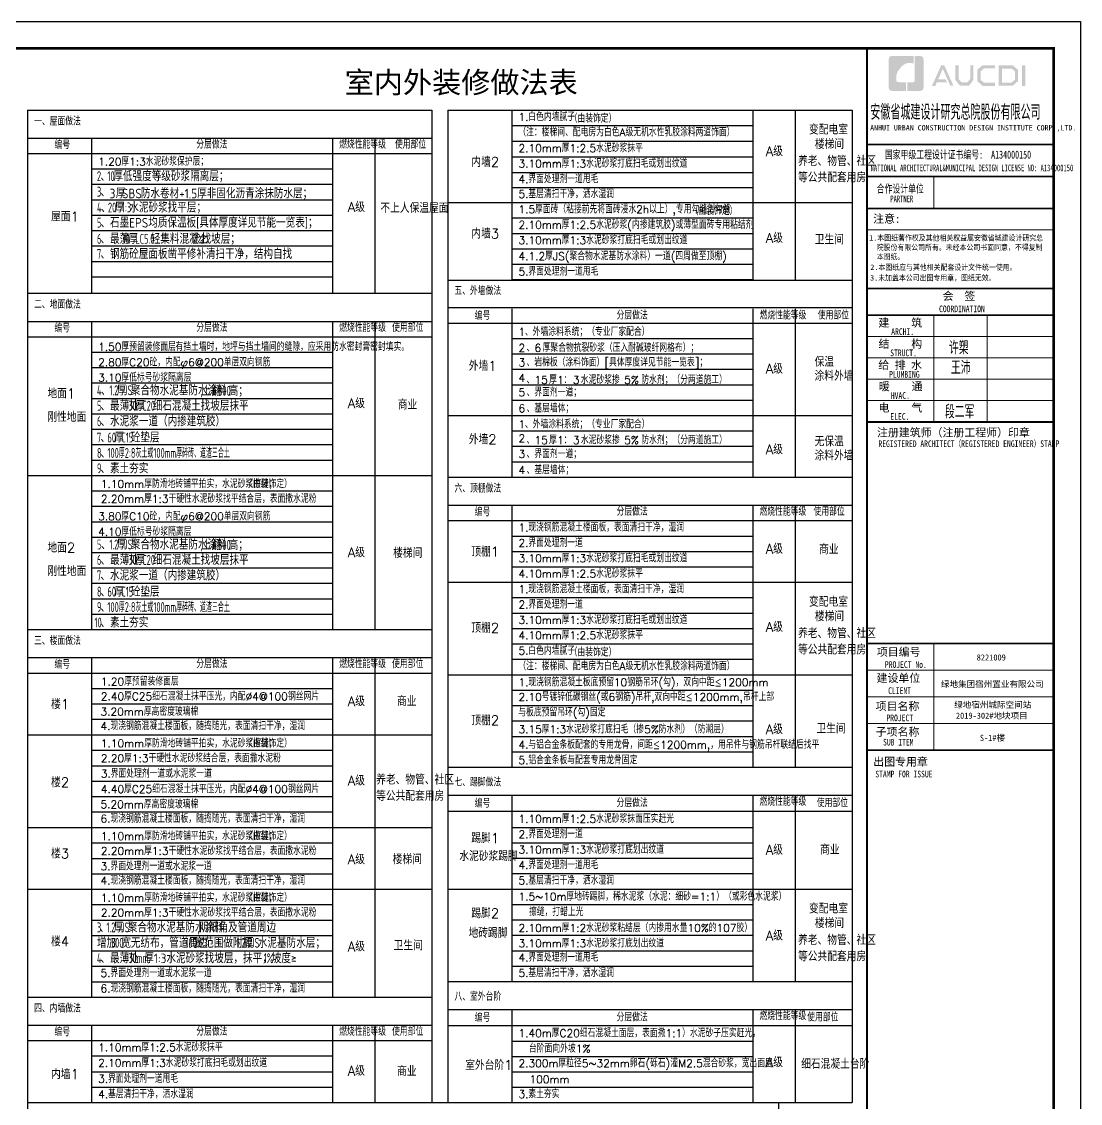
# Model space of a CAD drawing. Extents: x 1188826 to 1909461, y 608442 to 1651179.
# Drawn here: x 1323404 to 1363070, y 1333111 to 1373644 of the extents above; entities that cross this region are included whole.
import ezdxf

# ---------------------------------------------------------------- set-up
doc = ezdxf.new("R2010")
doc.units = 0
doc.header["$LTSCALE"] = 1000
doc.header["$MEASUREMENT"] = 0
for name, color, linetype in [('Defpoint', 7, 'Continuous'), ('HATCH', 27, 'Continuous'), ('PUB_TAB', 7, 'Continuous'), ('图框', 140, 'Continuous'), ('图签文字', 147, 'Continuous')]:
    doc.layers.add(name, color=color, linetype=linetype)
for name, color, linetype, lineweight in [('S-1-TEXT', 7, 'Continuous', 18), ('WALL', 9, 'Continuous', 40), ('图签', 147, 'Continuous', 18)]:
    doc.layers.add(name, color=color, linetype=linetype, lineweight=lineweight)
doc.styles.add('HT', font='simhei.ttf')
doc.styles.get("Standard").update_dxf_attribs({"font": 'gbenor.shx', "bigfont": 'gbcbig.shx'})
doc.styles.add('WMF-宋体1', font='romans.shx', dxfattribs={"bigfont": 'gbcbig.shx'})
doc.styles.add('宋体', font='', dxfattribs={"height": 50})
doc.styles.add('建筑图签-1', font='simhei.ttf', dxfattribs={"width": 0.7})
doc.styles.add('建筑图签-2', font='TXT.shx', dxfattribs={"width": 0.5, "bigfont": 'HZTXT.shx'})
doc.styles.add('黑体', font='simhei.ttf')
doc.styles.get('宋体').set_extended_font_data('SimSun')

# ---------------------------------------------------------------- blocks, each defined once
blk = doc.blocks.new('院标1')
h = blk.add_hatch(color=150)
h.dxf.hatch_style = 1
h.set_gradient(color1=(33, 113, 253), color2=(33, 113, 253), tint=1, name='INVCURVED')
edge = h.paths.add_edge_path()
edge.add_spline(control_points=[(116373, 648379), (116379, 648379), (116382, 648379), (116391, 648379), (116391, 648379), (116391, 648379), (116616, 648379), (116616, 648379), (116616, 648379), (116616, 648379), (116616, 648054), (116616, 648054), (116616, 648054), (116616, 648054), (116108, 648054), (116108, 648054), (116108, 648054), (116028, 648054), (115963, 648111), (115963, 648199), (115963, 648199), (115963, 648199), (115963, 649215), (115963, 649215), (115963, 649215), (115963, 649295), (116018, 649360), (116108, 649360), (116108, 649360), (116108, 649360), (116897, 649360), (116897, 649360), (116897, 649360), (116897, 649360), (116897, 649080), (116897, 649080), (116897, 649080), (116897, 649080), (116566, 649140), (116356, 648859), (116356, 648859), (116245, 648719), (116240, 648545), (116247, 648466), (116247, 648466), (116254, 648386), (116247, 648466), (116247, 648466), (116247, 648466), (116247, 648466), (116258, 648374), (116373, 648379)], knot_values=[0, 0, 0, 0, 0.071429, 0.071429, 0.071429, 0.107143, 0.142857, 0.142857, 0.142857, 0.178571, 0.214286, 0.214286, 0.214286, 0.25, 0.285714, 0.285714, 0.285714, 0.321429, 0.357143, 0.357143, 0.357143, 0.392857, 0.428571, 0.428571, 0.428571, 0.464286, 0.5, 0.5, 0.5, 0.535714, 0.571429, 0.571429, 0.571429, 0.607143, 0.642857, 0.642857, 0.642857, 0.678571, 0.714286, 0.714286, 0.714286, 0.75, 0.785714, 0.785714, 0.785714, 0.821429, 0.857143, 0.857143, 0.857143, 0.928571, 1, 1, 1, 1], degree=3, periodic=0)
h = blk.add_hatch(color=150)
h.dxf.hatch_style = 1
h.set_gradient(color1=(33, 113, 253), color2=(33, 113, 253), tint=1, name='INVCURVED')
edge = h.paths.add_edge_path()
edge.add_spline(control_points=[(117268, 649215), (117268, 649215), (117268, 648199), (117268, 648199), (117268, 648199), (117268, 648114), (117212, 648054), (117123, 648054), (117123, 648054), (117123, 648054), (116663, 648054), (116663, 648054), (116663, 648054), (116663, 648054), (116663, 648379), (116663, 648379), (116663, 648379), (116663, 648379), (116865, 648379), (116865, 648379), (116865, 648379), (116907, 648379), (116941, 648413), (116941, 648455), (116941, 648455), (116941, 648455), (116941, 649360), (116941, 649360), (116941, 649360), (116941, 649360), (117123, 649360), (117123, 649360), (117123, 649360), (117204, 649360), (117268, 649306), (117268, 649215)], knot_values=[0, 0, 0, 0, 0.1, 0.1, 0.1, 0.15, 0.2, 0.2, 0.2, 0.25, 0.3, 0.3, 0.3, 0.35, 0.4, 0.4, 0.4, 0.45, 0.5, 0.5, 0.5, 0.55, 0.6, 0.6, 0.6, 0.65, 0.7, 0.7, 0.7, 0.75, 0.8, 0.8, 0.8, 0.9, 1, 1, 1, 1], degree=3, periodic=0)
blk = doc.blocks.new('tq123')
at = {"layer": '图框'}
h = blk.add_hatch(color=256, dxfattribs=at)
h.paths.add_polyline_path([(-1187, 56758), (-1061, 56758), (-1061, 55988), (-1187, 55988)])
h.paths.add_polyline_path([(-1939, 56642), (-1939, 56116), (-1579, 56116), (-1455, 56223), (-1455, 56541), (-1575, 56642)], flags=16)
h.paths.add_polyline_path([(-2057, 56760), (-2057, 55998), (-1535, 55998), (-1337, 56168), (-1337, 56596), (-1532, 56760)])
h.paths.add_polyline_path([(-2200, 56764), (-2200, 56648), (-2607, 56648), (-2740, 56537), (-2740, 56218), (-2607, 56115), (-2198, 56115), (-2198, 55993), (-2662, 55993), (-2864, 56168), (-2864, 56596), (-2666, 56764)])
h.paths.add_polyline_path([(-3683, 56762), (-3563, 56762), (-3563, 56251), (-3449, 56120), (-3238, 56120), (-3124, 56251), (-3124, 56762), (-3010, 56762), (-3010, 56214), (-3174, 55997), (-3512, 55997), (-3683, 56216)])
h.paths.add_polyline_path([(-4215, 56760), (-4098, 56760), (-3756, 55996), (-3872, 55996), (-4153, 56630), (-4328, 56242), (-4057, 56242), (-3996, 56127), (-4377, 56127), (-4436, 55994), (-4559, 55994)])
for p, q in [((-6995, 53800), (5, 53800)), ((-6995, 53800), (5, 53800)), ((-6995, 52600), (5, 52600))]:
    blk.add_line(p, q, dxfattribs=at)
for points, const_width in [([(-6995, 0), (-6995, 57400)], 70), ([(-6995, 53800), (5, 53800)], 60), ([(-6995, 52600), (5, 52600)], 60), ([(-6995, 52600), (5, 52600)], 60), ([(-4495, 52600), (-4495, 51400)], 35), ([(-6995, 51400), (5, 51400)], 60), ([(-6995, 51400), (5, 51400)], 60), ([(-6995, 50599), (5, 50599)], 35), ([(-6987, 48400), (13, 48400)], 60), ([(-6987, 47400), (13, 47400)], 70), ([(-6987, 47400), (13, 47400)], 70), ([(-4487, 47400), (-4487, 43400)], 35), ([(-2487, 47400), (-2487, 43400)], 35), ([(-6987, 46600), (13, 46600)], 35), ([(-6987, 45800), (13, 45800)], 35), ([(-6987, 45000), (13, 45000)], 35), ([(-6987, 44200), (13, 44200)], 35), ([(-6987, 43400), (13, 43400)], 70), ([(-6995, 35100), (5, 35100)], 70), ([(-6995, 35100), (5, 35100)], 70), ([(-4495, 31100), (-4495, 35100)], 35), ([(-6995, 34100), (5, 34100)], 35), ([(-6995, 33100), (5, 33100)], 35), ([(-6995, 32100), (5, 32100)], 35), ([(5, 31100), (-6995, 31100)], 70)]:
    blk.add_lwpolyline(points, dxfattribs=dict(at, const_width=const_width))
blk.add_blockref('院标1', (-122144, -592249))
for s, height, style, width, p in [('ANHUI URBAN CONSTRUCTION DESIGN INSTITUTE CORP.,LTD.', 200, '建筑图签-1', 0.91, (-6877, 54322)), ('NATIONAL ARCHITECTURAL&MUNICIPAL DESIGN LICENSE NO: A134000150', 250, '建筑图签-1', 0.6, (-6858, 52795)), ('PARTNER', 250, '建筑图签-1', 0.6, (-6120, 51634)), ('1.本图纸著作权及其他相关权益属安徽省城建设计研究总', 210, 'HT', 0.88, (-6909, 50193)), ('院股份有限公司所有。未经本公司书面同意，不得复制', 210, 'HT', 0.88, (-6630, 49839)), ('本图纸。', 210, 'HT', 0.88, (-6630, 49489)), (' 2.本图纸应与其他相关配套设计文件统一使用。 ', 210, 'HT', 0.88, (-7020, 49092)), ('3.未加盖本公司出图专用章，图纸无效。', 210, 'HT', 0.88, (-6877, 48698)), ('COORDINATION', 250, '建筑图签-1', 0.7, (-4295, 47513)), ('ARCHI.', 250, '建筑图签-1', 0.7, (-6086, 46662)), ('STRUCT.', 250, '建筑图签-1', 0.7, (-6125, 45865)), ('PLUMBING', 250, '建筑图签-1', 0.7, (-6166, 45058)), ('HVAC.', 250, '建筑图签-1', 0.7, (-6101, 44265)), ('ELEC.', 250, '建筑图签-1', 0.7, (-6117, 43480)), ('REGISTERED ARCHITECT（REGISTERED ENGINEER）STAMP', 250, '建筑图签-1', 0.7, (-6566, 42459)), ('PROJECT No.', 250, '建筑图签-1', 0.7, (-6325, 34185, -1799)), ('CLIENT', 250, '建筑图签-1', 0.7, (-6201, 33206)), ('PROJECT', 250, '建筑图签-1', 0.7, (-6266, 32187)), ('SUB ITEM', 250, '建筑图签-1', 0.7, (-6393, 31276)), ('STAMP FOR ISSUE', 250, '建筑图签-1', 0.7, (-6682, 30081))]:
    blk.add_text(s, height=height, dxfattribs=dict(at, style=style, width=width)).set_placement(p)
at = {"layer": '图签', "color": 2, "style": '宋体'}
for s, height, p in [('8221009 ', 229.3, (-2884, 34462)), ('绿地集团宿州置业有限公司', 229.34, (-4225, 33462)), ('绿地宿州城际空间站', 229.3, (-3729, 32688)), ('2019-302#地块项目', 229.34, (-3662, 32279)), ('S-1#楼', 229.3, (-2766, 31448))]:
    blk.add_text(s, height=height, dxfattribs=at).set_placement(p)
at = {"layer": '图签文字', "color": 7, "style": '建筑图签-1'}
for s, height, width, p in [('安徽省城建设计研究总院股份有限公司', 500, 0.55, (-6867, 54777)), ('国家甲级工程设计证书编号:  A134000150', 300, 0.7, (-6323, 53267)), ('合作设计单位', 300, 0.7, (-6630, 51990))]:
    blk.add_text(s, height=height, dxfattribs=dict(at, width=width)).set_placement(p)
for s, p in [('注意:', (-6764, 50863)), ('会  签', (-4160, 47968)), ('建    筑', (-6565, 46967)), ('结    构', (-6561, 46179)), ('给 排 水', (-6570, 45385)), ('暖    通', (-6552, 44582)), ('电    气', (-6562, 43782)), ('注册建筑师（注册工程师）印章', (-6620, 42854)), ('项目编号', (-6627, 34632)), ('建设单位', (-6635, 33655)), ('项目名称', (-6668, 32597)), ('子项名称', (-6668, 31640)), ('出图专用章', (-6759, 30518))]:
    blk.add_text(s, height=300, dxfattribs=at).set_placement(p)
at = {"layer": '图签文字', "color": 1, "style": '建筑图签-2', "width": 0.7}
for s, p in [('许槊', (-3921, 45928)), ('王沛', (-3849, 45187)), ('段二军', (-4074, 43532))]:
    blk.add_text(s, height=500, dxfattribs=at).set_placement(p)
blk = doc.blocks.new('21412412431')
at = {"layer": 'Defpoint', "color": 252}
for p, q in [((0, 20418.4), (33412.5, 20418.4)), ((0, 20418.4), (0, 0)), ((33412.5, 20418.4), (33412.5, 0))]:
    blk.add_line(p, q, dxfattribs=at)

msp = doc.modelspace()

# ---------------------------------------------------------------- linework, layer by layer
at = {"layer": 'Defpoint', "color": 152}
for p, q in [((1323625, 1370331), (1323625, 1333138)), ((1323625, 1370331), (1338772, 1370331)), ((1338772, 1370331), (1338772, 1333138)), ((1339372, 1370331), (1339372, 1363962)), ((1339372, 1370331), (1354520, 1370331)), ((1341766, 1370331), (1341766, 1363962)), ((1350797, 1370331), (1350797, 1363962)), ((1352386, 1370331), (1352386, 1363962)), ((1354520, 1370331), (1354520, 1363962)), ((1323625, 1369281), (1338772, 1369281)), ((1326019, 1369281), (1326019, 1363465)), ((1335050, 1369281), (1335050, 1363465)), ((1336639, 1369281), (1336639, 1363465)), ((1323625, 1368703), (1338772, 1368703)), ((1323625, 1368703), (1338772, 1368703)), ((1339372, 1366866), (1354520, 1366866)), ((1335050, 1365184), (1335050, 1363465)), ((1336639, 1365184), (1336639, 1363465)), ((1339372, 1363962), (1339372, 1345708)), ((1339372, 1363962), (1354520, 1363962)), ((1339372, 1363962), (1354520, 1363962)), ((1354520, 1363962), (1354520, 1345708)), ((1323625, 1363465), (1338772, 1363465)), ((1323625, 1363465), (1338772, 1363465)), ((1323625, 1363465), (1338772, 1363465)), ((1323625, 1363465), (1338772, 1363465)), ((1339372, 1362928), (1354520, 1362928)), ((1341766, 1362879), (1341766, 1356576)), ((1350801, 1362879), (1350801, 1356576)), ((1352390, 1362879), (1352390, 1356576)), ((1323625, 1362414), (1338772, 1362414)), ((1326019, 1362414), (1326019, 1350864)), ((1335050, 1362414), (1335050, 1350864)), ((1336639, 1362414), (1336639, 1350864)), ((1339372, 1362351), (1354520, 1362351)), ((1323625, 1361837), (1338772, 1361837)), ((1339372, 1358886), (1354520, 1358886)), ((1323625, 1356639), (1338772, 1356639)), ((1339372, 1356576), (1354520, 1356576)), ((1339372, 1355525), (1354520, 1355525)), ((1341766, 1355525), (1341766, 1345708)), ((1350797, 1355525), (1350797, 1345708)), ((1352386, 1355525), (1352386, 1345708)), ((1339372, 1354948), (1354520, 1354948)), ((1339372, 1352638), (1354520, 1352638)), ((1323625, 1350864), (1338772, 1350864)), ((1323625, 1349814), (1338772, 1349814)), ((1326019, 1349814), (1326019, 1337093)), ((1335050, 1349814), (1335050, 1337084)), ((1336639, 1349814), (1336639, 1337084)), ((1323625, 1349237), (1338772, 1349237)), ((1339372, 1349173), (1354520, 1349173)), ((1323625, 1346918), (1338772, 1346918)), ((1339372, 1345708), (1354520, 1345708)), ((1339372, 1345708), (1354520, 1345708)), ((1339372, 1345708), (1339372, 1337678)), ((1354520, 1345708), (1354520, 1333138)), ((1339372, 1344657), (1354520, 1344657)), ((1341766, 1344657), (1341766, 1337678)), ((1350797, 1344657), (1350797, 1337678)), ((1352386, 1344657), (1352386, 1337678)), ((1339372, 1344056), (1354520, 1344056)), ((1323625, 1343445), (1338772, 1343445)), ((1323625, 1341135), (1338772, 1341135)), ((1339372, 1341143), (1354520, 1341143)), ((1339372, 1337678), (1354520, 1337678)), ((1339372, 1337678), (1354520, 1337678)), ((1339372, 1337678), (1354520, 1337678)), ((1339372, 1337678), (1339372, 1333138)), ((1354520, 1337678), (1354520, 1333138)), ((1323625, 1337093), (1338772, 1337093)), ((1339372, 1336627), (1354520, 1336627)), ((1341766, 1336627), (1341766, 1333138)), ((1350797, 1336627), (1350797, 1333138)), ((1352386, 1336627), (1352386, 1333138)), ((1323625, 1336042), (1338772, 1336042)), ((1326019, 1336042), (1326019, 1333138)), ((1335050, 1336042), (1335050, 1333138)), ((1336639, 1336042), (1336639, 1333138)), ((1339372, 1336026), (1354520, 1336026)), ((1323625, 1335465), (1338772, 1335465)), ((1323625, 1333138), (1338772, 1333138)), ((1339372, 1333138), (1354520, 1333138)), ((1339372, 1333138), (1354520, 1333138)), ((1339372, 1333138), (1354520, 1333138))]:
    msp.add_line(p, q, dxfattribs=at)
at = {"layer": 'PUB_TAB', "color": 252}
for p, q in [((1341766, 1369754), (1350772, 1369754)), ((1341766, 1369160), (1350797, 1369160)), ((1341766, 1368582), (1350772, 1368582)), ((1326019, 1368126), (1335050, 1368126)), ((1341766, 1367988), (1350797, 1367988)), ((1326019, 1367548), (1335050, 1367548)), ((1341766, 1367427), (1350797, 1367427)), ((1326019, 1366971), (1335050, 1366971)), ((1326019, 1366393), (1335050, 1366393)), ((1341766, 1366289), (1350797, 1366289)), ((1326019, 1365816), (1335050, 1365816)), ((1341766, 1365711), (1350797, 1365711)), ((1326019, 1365238), (1335050, 1365238)), ((1326019, 1365238), (1335050, 1365238)), ((1341766, 1365134), (1350797, 1365134)), ((1326019, 1364661), (1335050, 1364661)), ((1341766, 1364556), (1350797, 1364556)), ((1326019, 1364083), (1335050, 1364083)), ((1341766, 1363979), (1350797, 1363979)), ((1341766, 1363962), (1350797, 1363962)), ((1341766, 1362351), (1350801, 1362351)), ((1341766, 1362351), (1350801, 1362351)), ((1326019, 1361837), (1335050, 1361837)), ((1341766, 1361773), (1350801, 1361773)), ((1326019, 1361259), (1335050, 1361259)), ((1341766, 1361196), (1350801, 1361196)), ((1326019, 1360682), (1335050, 1360682)), ((1341766, 1360618), (1350801, 1360618)), ((1326019, 1360104), (1335050, 1360104)), ((1341766, 1360041), (1350801, 1360041)), ((1326019, 1359527), (1335050, 1359527)), ((1341766, 1359463), (1350801, 1359463)), ((1326019, 1358949), (1335050, 1358949)), ((1341766, 1358886), (1350801, 1358886)), ((1341766, 1358886), (1350801, 1358886)), ((1326019, 1358372), (1335050, 1358372)), ((1341766, 1358308), (1350801, 1358308)), ((1326019, 1357794), (1335050, 1357794)), ((1341766, 1357731), (1350801, 1357731)), ((1326019, 1357217), (1335050, 1357217)), ((1326019, 1357217), (1335050, 1357217)), ((1341766, 1357153), (1350801, 1357153)), ((1326019, 1356639), (1335050, 1356639)), ((1341766, 1356576), (1350801, 1356576)), ((1326019, 1356062), (1335050, 1356062)), ((1326019, 1355484), (1335050, 1355484)), ((1326019, 1354907), (1335050, 1354907)), ((1326019, 1354329), (1335050, 1354329)), ((1341766, 1354370), (1350797, 1354370)), ((1341766, 1353793), (1350797, 1353793)), ((1326019, 1353752), (1335050, 1353752)), ((1326019, 1353174), (1335050, 1353174)), ((1341766, 1353215), (1350797, 1353215)), ((1326019, 1352597), (1335050, 1352597)), ((1326019, 1352019), (1335050, 1352019)), ((1341766, 1352060), (1350797, 1352060)), ((1326019, 1351442), (1335050, 1351442)), ((1326019, 1351442), (1335050, 1351442)), ((1341766, 1351483), (1350797, 1351483)), ((1341766, 1350905), (1350797, 1350905)), ((1341766, 1350328), (1350797, 1350328)), ((1341766, 1349750), (1350797, 1349750)), ((1326019, 1348659), (1335050, 1348659)), ((1341766, 1348595), (1350797, 1348595)), ((1326019, 1348082), (1335050, 1348082)), ((1341766, 1348018), (1350797, 1348018)), ((1326019, 1347504), (1335050, 1347504)), ((1341766, 1347440), (1350797, 1347440)), ((1326019, 1346918), (1335050, 1346918)), ((1341766, 1346863), (1350797, 1346863)), ((1326019, 1346341), (1335050, 1346341)), ((1341766, 1346285), (1350797, 1346285)), ((1326019, 1345763), (1335050, 1345763)), ((1326019, 1345186), (1335050, 1345186)), ((1326019, 1344608), (1335050, 1344608)), ((1326019, 1344031), (1335050, 1344031)), ((1326019, 1343445), (1335050, 1343445)), ((1341766, 1343453), (1350797, 1343453)), ((1326019, 1342868), (1335050, 1342868)), ((1341766, 1342875), (1350797, 1342875)), ((1326019, 1342290), (1335050, 1342290)), ((1341766, 1342298), (1350797, 1342298)), ((1326019, 1341713), (1335050, 1341713)), ((1341766, 1341720), (1350797, 1341720)), ((1326019, 1341135), (1335050, 1341135)), ((1326019, 1340558), (1335050, 1340558)), ((1341766, 1340565), (1350797, 1340565)), ((1326019, 1339980), (1335050, 1339980)), ((1341766, 1339988), (1350797, 1339988)), ((1326019, 1339403), (1335050, 1339403)), ((1341766, 1339410), (1350797, 1339410)), ((1326019, 1338825), (1335050, 1338825)), ((1341766, 1338833), (1350797, 1338833)), ((1326019, 1338248), (1335050, 1338248)), ((1341766, 1338255), (1350797, 1338255)), ((1326019, 1337670), (1335050, 1337670)), ((1341766, 1337678), (1350797, 1337678)), ((1341766, 1337678), (1350797, 1337678)), ((1326019, 1337093), (1335050, 1337093)), ((1341766, 1335448), (1350797, 1335448)), ((1326019, 1334887), (1335025, 1334887)), ((1341766, 1334871), (1350797, 1334871)), ((1326019, 1334293), (1335050, 1334293)), ((1341766, 1334293), (1350797, 1334293)), ((1326019, 1333716), (1335050, 1333716)), ((1341766, 1333716), (1350797, 1333716)), ((1326019, 1333138), (1335050, 1333138)), ((1341766, 1333138), (1350797, 1333138)), ((1341766, 1333138), (1350797, 1333138)), ((1341766, 1333138), (1350797, 1333138)), ((1341766, 1333138), (1350797, 1333138))]:
    msp.add_line(p, q, dxfattribs=at)
at = {"layer": '图框'}
msp.add_lwpolyline([(1278970, 1373644), (1363070, 1373644), (1363070, 1314244), (1278970, 1314244)], close=True, dxfattribs=at)
msp.add_lwpolyline([(1278970, 1373644), (1363070, 1373644), (1363070, 1314244), (1278970, 1314244)], close=True, dxfattribs=at)
at = {"layer": '图框', "const_width": 100}
msp.add_lwpolyline([(1362070, 1315244), (1362070, 1372644), (1281470, 1372644), (1281470, 1315244)], close=True, dxfattribs=at)

# ---------------------------------------------------------------- block references
msp.add_blockref('tq123', (1362070, 1315244))
at = {"layer": 'WALL', "xscale": 0.8419950000000002, "yscale": 0.8419950000000002, "zscale": 0.8419950000000002}
msp.add_blockref('21412412431', (1323625, 1315946), dxfattribs=at)

# ---------------------------------------------------------------- texts
at = {"layer": 'HATCH', "color": 2, "lineweight": 0, "style": 'WMF-宋体1'}
for s, p in [('一、屋面做法', (1323872, 1369757)), ('（由装饰定）', (1343936, 1369865)), ('（由装饰定）', (1348465, 1366400)), ('五、外墙做法', (1339619, 1363405)), ('二、地面做法', (1323872, 1362891)), ('（由装饰定）', (1331777, 1356173)), ('六、顶棚做法', (1339619, 1356002)), ('三、楼面做法', (1323872, 1350291)), ('（由装饰定）', (1343936, 1349861)), ('（由装饰定）', (1331777, 1346452)), ('七、踢脚做法', (1339619, 1344990)), ('（由装饰定）', (1331777, 1342978)), ('（由装饰定）', (1331777, 1340668)), ('八、室外台阶', (1339619, 1336960)), ('四、内墙做法', (1323872, 1336519))]:
    msp.add_text(s, height=291.7, dxfattribs=at).set_placement(p)
at = {"layer": 'HATCH', "color": 7, "lineweight": 0, "style": 'WMF-宋体1'}
for s, height, p in [('1.白色内墙腻子', 291.7, (1342013, 1369927)), ('变配电室', 364.6, (1352904, 1369416)), ('编号', 291.7, (1324634, 1368870)), ('分层做法', 291.7, (1329947, 1368890)), ('燃烧性能等级', 291.7, (1335302, 1368890)), ('使用部位', 291.7, (1337391, 1368890)), ('楼梯间', 364.6, (1353123, 1368871)), ('2.10mm厚1:2.5水泥砂浆抹平', 291.68, (1342013, 1368755)), ('A级', 364.6, (1351280, 1368604)), ('1.20厚1:3水泥砂浆保护层；', 291.68, (1326266, 1368252)), ('内墙2', 364.6, (1340253, 1368202)), ('3.10mm厚1:3水泥砂浆打底扫毛或划出纹道', 291.68, (1342013, 1368178)), ('养老、物管、社区', 364.6, (1352493, 1368237)), ('等公共配套用房', 364.6, (1352493, 1367626)), ('4.界面处理剂一道甩毛', 291.68, (1342013, 1367596)), ('5.基层清扫干净，洒水湿润', 291.68, (1342013, 1367035)), ('A级', 364.6, (1335621, 1366512)), ('不上人保温屋面', 364.6, (1336844, 1366477)), ('1.5厚面砖（粘接前先将面砖浸水2h以上）,专用勾缝剂勾缝', 291.68, (1342013, 1366462)), ('屋面1', 364.6, (1324506, 1366158)), ('2.10mm厚1:2.5水泥砂浆(内掺建筑胶)或薄型面砖专用粘结剂', 291.68, (1342013, 1365884)), ('内墙3', 364.6, (1340253, 1365518)), ('3.10mm厚1:3水泥砂浆打底扫毛或划出纹道', 291.68, (1342013, 1365307)), ('A级', 364.6, (1351280, 1365353)), ('卫生间', 364.6, (1353117, 1365298)), ('4.1.2厚JS(聚合物水泥基防水涂料）一道(四周做至顶棚)', 291.68, (1342013, 1364708)), ('5.界面处理剂一道甩毛', 291.68, (1342013, 1364131)), ('编号', 291.7, (1340381, 1362468)), ('分层做法', 291.7, (1345694, 1362488)), ('燃烧性能等级', 291.7, (1351053, 1362488)), ('使用部位', 291.7, (1353234, 1362488)), ('编号', 291.7, (1324634, 1362004)), ('分层做法', 291.7, (1329947, 1362024)), ('燃烧性能等级', 291.7, (1335302, 1362024)), ('使用部位', 291.7, (1337284, 1362024)), ('1', 292, (1342016, 1361873)), ('、外墙涂料系统；（专业厂家配合）', 291.68, (1342260, 1361873)), ('1.50厚预留装修面层', 291.68, (1326266, 1361311)), ('2', 292, (1342016, 1361273)), ('6', 292, (1342616, 1361273)), ('厚聚合物抗裂砂浆（压入耐碱玻纤网格布）；', 291.68, (1342921, 1361273)), ('、', 292, (1342321, 1361273)), ('保温', 364.6, (1353113, 1360711)), ('2.80厚C20砼，内配φ6@200单层双向钢筋', 291.68, (1326266, 1360733)), ('外墙1', 364.6, (1340157, 1360562)), ('3', 292, (1342016, 1360726)), ('A级', 364.6, (1351280, 1360454)), ('3.10厚低标号砂浆隔离层', 291.68, (1326266, 1360156)), ('4', 292, (1342016, 1360144)), ('15', 291.7, (1342616, 1360073)), ('厚', 292, (1343165, 1360073)), ('1', 292, (1343467, 1360073)), ('：', 292, (1343711, 1360073)), ('3', 292, (1344051, 1360073)), ('水泥砂浆掺', 291.7, (1344355, 1360073)), ('5%', 291.7, (1345979, 1360073)), ('防水剂；（分两道施工）', 291.68, (1346619, 1360073)), ('涂料外墙', 364.6, (1353113, 1360187)), ('地面1', 364.6, (1324371, 1359527)), ('5', 292, (1342016, 1359604)), ('、', 292, (1342321, 1360073)), ('、界面剂一道；', 291.7, (1342321, 1359604)), ('A级', 364.6, (1335621, 1359159)), ('商业', 364.6, (1337498, 1359109)), ('6', 292, (1342016, 1359004)), ('、基层墙体；', 291.7, (1342321, 1359004)), ('1', 292, (1342016, 1358408)), ('、外墙涂料系统；（专业厂家配合）', 291.68, (1342260, 1358408)), ('外墙2', 364.6, (1340157, 1357810)), ('2', 292, (1342016, 1357887)), ('、', 292, (1342321, 1357816)), ('15', 291.7, (1342616, 1357816)), ('厚', 292, (1343165, 1357816)), ('1', 292, (1343467, 1357816)), ('：', 292, (1343711, 1357816)), ('3', 292, (1344051, 1357816)), ('水泥砂浆掺', 291.7, (1344355, 1357816)), ('5%', 291.7, (1345979, 1357816)), ('防水剂；（分两道施工）', 291.68, (1346619, 1357816)), ('A级', 364.6, (1351280, 1357433)), ('无保温', 364.6, (1353113, 1357729)), ('3', 292, (1342016, 1357294)), ('、界面剂一道；', 291.7, (1342321, 1357294)), ('涂料外墙', 364.6, (1353113, 1357205)), ('4', 292, (1342016, 1356694)), ('、基层墙体；', 291.7, (1342321, 1356694)), ('1.10mm厚防滑地砖铺平拍实，水泥砂浆擦缝；', 291.68, (1326372, 1356173)), ('2.20mm厚1:3干硬性水泥砂浆找平结合层，表面撒水泥粉', 291.68, (1326366, 1355616)), ('编号', 291.7, (1340381, 1355115)), ('分层做法', 291.7, (1345694, 1355135)), ('燃烧性能等级', 291.7, (1351049, 1355135)), ('使用部位', 291.7, (1353073, 1355135)), ('3.80厚C10砼，内配φ6@200单层双向钢筋', 291.68, (1326266, 1354958)), ('4.10厚低标号砂浆隔离层', 291.68, (1326266, 1354381)), ('1.现浇钢筋混凝土楼面板，表面清扫干净，湿润', 291.68, (1342013, 1354543)), ('2.界面处理剂一道', 291.7, (1342013, 1353966)), ('地面2', 364.6, (1324371, 1353752)), ('A级', 364.6, (1335621, 1353572)), ('楼梯间', 364.6, (1337323, 1353548)), ('顶棚1', 364.6, (1340253, 1353600)), ('A级', 364.6, (1351280, 1353707)), ('商业', 364.6, (1353282, 1353686)), ('3.10mm厚1:3水泥砂浆打底扫毛或划出纹道', 291.68, (1342013, 1353388)), ('4.10mm厚1:2.5水泥砂浆抹平', 291.68, (1342013, 1352811)), ('1.现浇钢筋混凝土楼面板，表面清扫干净，湿润', 291.68, (1342013, 1352233)), ('2.界面处理剂一道', 291.7, (1342013, 1351656)), ('变配电室', 364.6, (1352904, 1351723)), ('3.10mm厚1:3水泥砂浆打底扫毛或划出纹道', 291.68, (1342013, 1351078)), ('楼梯间', 364.6, (1353123, 1351177)), ('顶棚2', 364.6, (1340253, 1350745)), ('A级', 364.6, (1351280, 1350780)), ('养老、物管、社区', 364.6, (1352493, 1350544)), ('4.10mm厚1:2.5水泥砂浆抹平', 291.68, (1342013, 1350501)), ('5.白色内墙腻子', 291.7, (1342013, 1349923)), ('等公共配套用房', 364.6, (1352493, 1349932)), ('编号', 291.7, (1324634, 1349403)), ('分层做法', 291.7, (1329947, 1349423)), ('燃烧性能等级', 291.7, (1335302, 1349423)), ('使用部位', 291.7, (1337284, 1349423)), ('1.20厚预留装修面层', 291.68, (1326372, 1348770)), ('1.现浇钢筋混凝土板底预留10钢筋吊环(勾)，双向中距≤1200mm', 291.68, (1342013, 1348742)), ('2.40厚C25细石混凝土抹平压光，内配∅4@100钢丝网片', 291.68, (1326366, 1348213)), ('2.10号镀锌低碳钢丝(或6钢筋)吊杆,双向中距≤1200mm,吊杆上部', 291.68, (1342013, 1348191)), ('楼1', 364.6, (1324506, 1347888)), ('A级', 364.6, (1335621, 1347995)), ('商业', 364.6, (1337465, 1347995)), ('与板底预留吊环(勾)固定', 291.68, (1342013, 1347613)), ('4.现浇钢筋混凝土楼面板，随捣随光，表面清扫干净，湿润', 291.68, (1326356, 1347103)), ('顶棚2', 364.6, (1340253, 1347280)), ('3.15厚1:3水泥砂浆打底扫毛（掺5%%%防水剂）（防潮层）', 291.68, (1342013, 1346979)), ('A级', 364.6, (1351280, 1346948)), ('卫生间', 364.6, (1353182, 1346973)), ('1.10mm厚防滑地砖铺平拍实，水泥砂浆擦缝；', 291.68, (1326372, 1346452)), ('4.与铝合金条板配套的专用龙骨，间距≤1200mm,，用吊件与钢筋吊杆联结后找平', 291.68, (1342013, 1346401)), ('2.20厚1:3干硬性水泥砂浆结合层，表面撒水泥粉', 291.68, (1326366, 1345895)), ('5.铝合金条板与配套专用龙骨固定', 291.68, (1342013, 1345824)), ('楼2', 364.6, (1324506, 1344957)), ('3.界面处理剂一道或水泥浆一道', 291.68, (1326366, 1345317)), ('A级', 364.6, (1335621, 1345023)), ('养老、物管、社区', 364.6, (1336686, 1345059)), ('4.40厚C25细石混凝土抹平压光，内配∅4@100钢丝网片', 291.68, (1326366, 1344740)), ('等公共配套用房', 364.6, (1336686, 1344447)), ('编号', 291.7, (1340381, 1344197)), ('分层做法', 291.7, (1345694, 1344217)), ('燃烧性能等级', 291.7, (1351049, 1344267)), ('使用部位', 291.7, (1353197, 1344217)), ('6.现浇钢筋混凝土楼面板，随捣随光，表面清扫干净，湿润', 291.68, (1326356, 1343630)), ('1.10mm厚1:2.5水泥砂浆抹面压实赶光', 291.68, (1342013, 1343625)), ('1.10mm厚防滑地砖铺平拍实，水泥砂浆擦缝；', 291.68, (1326372, 1342978)), ('踢脚1', 364.6, (1340253, 1342867)), ('2.界面处理剂一道', 291.7, (1342013, 1343048)), ('商业', 364.6, (1353319, 1342434)), ('楼3', 364.6, (1324506, 1342289)), ('2.20mm厚1:3干硬性水泥砂浆找平结合层，表面撒水泥粉', 291.68, (1326366, 1342422)), ('A级', 364.6, (1335621, 1342072)), ('楼梯间', 364.6, (1337305, 1342075)), ('水泥砂浆踢脚', 364.6, (1339802, 1342191)), ('3.10mm厚1:3水泥砂浆打底划出纹道', 291.68, (1342013, 1342470)), ('A级', 364.6, (1351280, 1342430)), ('4.界面处理剂一道甩毛', 291.68, (1342013, 1341893)), ('4.现浇钢筋混凝土楼面板，随捣随光，表面清扫干净，湿润', 291.68, (1326356, 1341311)), ('5.基层清扫干净，洒水湿润', 291.68, (1342013, 1341315)), ('1.10mm厚防滑地砖铺平拍实，水泥砂浆擦缝；', 291.68, (1326372, 1340668)), ('1.5~10m厚地砖踢脚，稀水泥浆（水泥：细砂=1:1）（或彩色水泥浆）', 291.68, (1342013, 1340712)), ('2.20mm厚1:3干硬性水泥砂浆找平结合层，表面撒水泥粉', 291.68, (1326366, 1340112)), ('踢脚2', 364.6, (1340253, 1340051)), ('擦缝，打蜡上光', 291.7, (1342413, 1340135)), ('变配电室', 364.6, (1352904, 1340227)), ('楼梯间', 364.6, (1353123, 1339682)), ('地砖踢脚', 364.6, (1340149, 1339315)), ('2.10mm厚1:2水泥砂浆粘结层（内掺用水量10%%%的107胶）', 291.68, (1342013, 1339537)), ('A级', 364.6, (1351280, 1339216)), ('楼4', 364.6, (1324506, 1338996)), ('A级', 364.6, (1335621, 1338808)), ('卫生间', 364.6, (1337340, 1338846)), ('3.10mm厚1:3水泥砂浆打底划出纹道', 291.68, (1342013, 1338959)), ('养老、物管、社区', 364.6, (1352493, 1339049)), ('等公共配套用房', 364.6, (1352493, 1338437)), ('4.界面处理剂一道甩毛', 291.68, (1342013, 1338428)), ('5.界面处理剂一道或水泥浆一道', 291.68, (1326356, 1337846)), ('5.基层清扫干净，洒水湿润', 291.68, (1342013, 1337850)), ('6.现浇钢筋混凝土楼面板，随捣随光，表面清扫干净，湿润', 291.68, (1326356, 1337269)), ('编号', 291.7, (1340381, 1336167)), ('分层做法', 291.7, (1345694, 1336187)), ('燃烧性能等级', 291.7, (1351049, 1336236)), ('使用部位', 291.7, (1352838, 1336187)), ('编号', 291.7, (1324634, 1335631)), ('分层做法', 291.7, (1329947, 1335651)), ('燃烧性能等级', 291.7, (1335302, 1335651)), ('使用部位', 291.7, (1337284, 1335651)), ('1.40m厚C20细石混凝土面层，表面撒1:1）水泥砂子压实赶光，', 291.68, (1342013, 1335595)), ('1.10mm厚1:2.5水泥砂浆抹平', 291.68, (1326266, 1335060)), ('台阶面向外坡1%%%', 291.7, (1342413, 1335018)), ('2.10mm厚1:3水泥砂浆打底扫毛或划出纹道', 291.68, (1326266, 1334482)), ('室外台阶1', 364.6, (1340023, 1334362)), ('2.300m厚粒径5~32mm卵石(砾石)灌M2.5混合砂浆，宽出面层', 291.68, (1342013, 1334466)), ('A级', 364.6, (1351280, 1334469)), ('细石混凝土台阶', 364.6, (1352609, 1334406)), ('内墙1', 364.6, (1324506, 1334023)), ('A级', 364.6, (1335621, 1334149)), ('商业', 364.6, (1337469, 1334132)), ('3.界面处理剂一道甩毛', 291.68, (1326266, 1333884)), ('100mm', 291.7, (1342435, 1333864)), ('4.基层清扫干净，洒水湿润', 291.68, (1326266, 1333307)), ('3.素土夯实', 291.7, (1342013, 1333311))]:
    msp.add_text(s, height=height, dxfattribs=at).set_placement(p)
at = {"layer": 'HATCH', "color": 5, "lineweight": 0, "style": 'WMF-宋体1'}
for p in [(1342013, 1369349), (1342013, 1349346)]:
    msp.add_text('（注：楼梯间、配电房为白色A级无机水性乳胶涂料两道饰面）', height=291.68, dxfattribs=at).set_placement(p)
at = {"layer": 'HATCH', "color": 7, "width": 0.6}
for s, height, p in [('2', 372, (1326226, 1367667)), ('10', 372.4, (1326618, 1367667)), ('3', 372, (1326226, 1367085)), ('4', 372, (1326226, 1366494)), ('20', 372.4, (1326637, 1366494)), ('1:3', 372.4, (1327159, 1366494)), ('5', 372, (1326226, 1365928)), ('6', 372, (1326226, 1365319)), ('30', 372.4, (1327141, 1365319)), ('LC5.0', 372.4, (1327663, 1365319)), ('2%', 372.4, (1329809, 1365319)), ('7', 372, (1326226, 1364756)), ('4', 372, (1326226, 1359642)), ('5', 372, (1326226, 1359064)), ('30', 372.4, (1327403, 1359064)), ('C20', 372.4, (1327925, 1359064)), ('6', 372, (1326226, 1358484)), ('7', 372, (1326226, 1357875)), ('60', 372.4, (1326618, 1357875)), ('C15', 372.4, (1327140, 1357875)), ('8', 372, (1326226, 1357297)), ('100厚2:8灰土或100mm厚碎砖、道渣三合土', 372.36, (1326618, 1357297)), ('9', 372, (1326226, 1356720)), ('5', 372, (1326226, 1353867)), ('6', 372, (1326226, 1353289)), ('30', 372.4, (1327403, 1353289)), ('C20', 372.4, (1327925, 1353289)), ('7', 372, (1326226, 1352709)), ('8', 372, (1326226, 1352100)), ('60', 372.4, (1326618, 1352100)), ('C15', 372.4, (1327140, 1352100)), ('9', 372, (1326226, 1351522)), ('100厚2:8灰土或100mm厚碎砖、道渣三合土', 372.36, (1326618, 1351522)), ('10', 372.4, (1326134, 1350945)), ('3', 372, (1326226, 1339518)), ('300', 372.4, (1326749, 1338940)), ('300', 372.4, (1329493, 1338940)), ('1.2', 372.4, (1331453, 1338940)), ('JS', 372.4, (1331994, 1338940)), ('4', 372, (1326226, 1338364)), ('30mm', 372.4, (1327403, 1338364)), ('1%', 372.4, (1332474, 1338364))]:
    msp.add_text(s, height=height, dxfattribs=at).set_placement(p)
at = {"layer": 'HATCH', "color": 7}
for s, height, p in [('厚低强度等级砂浆隔离层；', 359.15, (1326842, 1367667)), ('、', 359, (1326357, 1367667)), ('、', 359, (1326357, 1367085)), ('厚', 359, (1326898, 1366494)), ('水泥砂浆找平层；', 359.2, (1327438, 1366494)), ('、', 359, (1326375, 1366494)), ('、最薄', 359.2, (1326357, 1365319)), ('厚', 359, (1327402, 1365319)), ('轻集料混凝土', 359.2, (1328240, 1365319)), ('找坡层；', 359.2, (1330144, 1365319)), ('、钢筋砼屋面板凿平修补清扫干净，结构自找', 359.15, (1326357, 1364756)), ('、最薄处', 359.2, (1326357, 1359064)), ('、', 359, (1326375, 1359642)), ('细石混凝土找坡层抹平', 359.2, (1328316, 1359064)), ('厚', 359, (1327663, 1359064)), ('、水泥浆一道（内掺建筑胶）', 359.15, (1326357, 1358484)), ('厚', 359, (1326879, 1357875)), ('砼垫层', 359.2, (1327494, 1357875)), ('、', 359, (1326357, 1357875)), ('、', 359, (1326357, 1357297)), ('、素土夯实', 359.2, (1326357, 1356720)), ('、', 359, (1326375, 1353867)), ('、最薄处', 359.2, (1326357, 1353289)), ('厚', 359, (1327663, 1353289)), ('细石混凝土找坡层抹平', 359.2, (1328316, 1353289)), ('、水泥浆一道（内掺建筑胶）', 359.15, (1326357, 1352709)), ('、', 359, (1326357, 1352100)), ('厚', 359, (1326879, 1352100)), ('砼垫层', 359.2, (1327494, 1352100)), ('、', 359, (1326357, 1351522)), ('、素土夯实', 359.2, (1326357, 1350945)), ('、', 359, (1326320, 1339518)), ('阴阳角及管道周边', 359.2, (1330062, 1339518)), ('增加', 359.2, (1326226, 1338940)), ('宽无纺布，管道周边', 359.2, (1327140, 1338940)), ('宽范围做附加', 359.2, (1329884, 1338940)), ('厚', 359, (1331732, 1338940)), ('水泥基防水层；', 359.2, (1332254, 1338940)), ('、最薄处', 359.2, (1326357, 1338364)), ('厚1:3水泥砂浆找坡层，抹平，坡度≥', 359.15, (1327998, 1338364))]:
    msp.add_text(s, height=height, dxfattribs=at).set_placement(p)
at = {"layer": 'HATCH', "color": 6}
for s, height, p in [('3', 359, (1326701, 1367024)), ('厚', 359, (1326932, 1367024)), ('SBS', 359.2, (1327162, 1367024)), ('防水卷材+1.5厚非固化沥青涂抹防水层；', 359.15, (1327869, 1367024)), ('厚', 359, (1326972, 1359642)), ('聚合物水泥基防水涂料', 359.2, (1327495, 1359642)), ('上翻', 359.2, (1330160, 1359623)), ('高；', 359.2, (1331161, 1359623)), ('厚', 359, (1326972, 1353867)), ('聚合物水泥基防水涂料', 359.2, (1327495, 1353867)), ('上翻', 359.2, (1330160, 1353848)), ('高；', 359.2, (1331161, 1353848)), ('厚', 359, (1326860, 1339518)), ('聚合物水泥基防水涂料', 359.2, (1327382, 1339518))]:
    msp.add_text(s, height=height, dxfattribs=at).set_placement(p)
at = {"layer": 'HATCH', "color": 1}
msp.add_text('、石墨EPS均质保温板[具体厚度详见节能一览表]；', height=359.15, dxfattribs=at).set_placement((1326357, 1365928))
at = {"layer": 'HATCH', "color": 6, "lineweight": 0, "style": 'WMF-宋体1'}
msp.add_text('有挡土墙时，地坪与挡土墙间的缝隙，应采用防水密封膏密封填实。', height=291.68, dxfattribs=at).set_placement((1329169, 1361311))
at = {"layer": 'HATCH', "color": 1, "lineweight": 0, "style": 'WMF-宋体1'}
for s, height, p in [('、岩棉板（涂料饰面）[具体厚度详见节能一览表]；', 291.68, (1342321, 1360726)), ('刚性地面', 364.6, (1324367, 1358646)), ('刚性地面', 364.6, (1324367, 1352871)), ('3.20mm厚高密度玻璃棉', 291.68, (1326356, 1347639)), ('5.20mm厚高密度玻璃棉', 291.68, (1326356, 1344166))]:
    msp.add_text(s, height=height, dxfattribs=at).set_placement(p)
at = {"layer": 'HATCH', "color": 6, "width": 0.6}
for s, height, p in [('1.2', 372.4, (1326693, 1359642)), ('JS', 372.4, (1327234, 1359642)), ('300', 372.4, (1330763, 1359623)), (',', 372, (1330109, 1359642)), ('1.2', 372.4, (1326693, 1353867)), ('JS', 372.4, (1327234, 1353867)), ('300', 372.4, (1330763, 1353848)), (',', 372, (1330109, 1353867)), ('1.2', 372.4, (1326581, 1339518)), ('JS', 372.4, (1327122, 1339518)), (',', 372, (1329997, 1339518))]:
    msp.add_text(s, height=height, dxfattribs=at).set_placement(p)
at = {"layer": 'HATCH', "color": 0, "lineweight": 0, "style": 'WMF-宋体1'}
msp.add_text('3.界面处理剂一道或水泥浆一道', height=291.68, dxfattribs=at).set_placement((1326356, 1341848))
at = {"layer": 'S-1-TEXT', "color": 7, "style": '黑体'}
msp.add_text('室内外装修做法表', height=800, dxfattribs=at).set_placement((1335509, 1370968))

doc.saveas('drawing.dxf')
